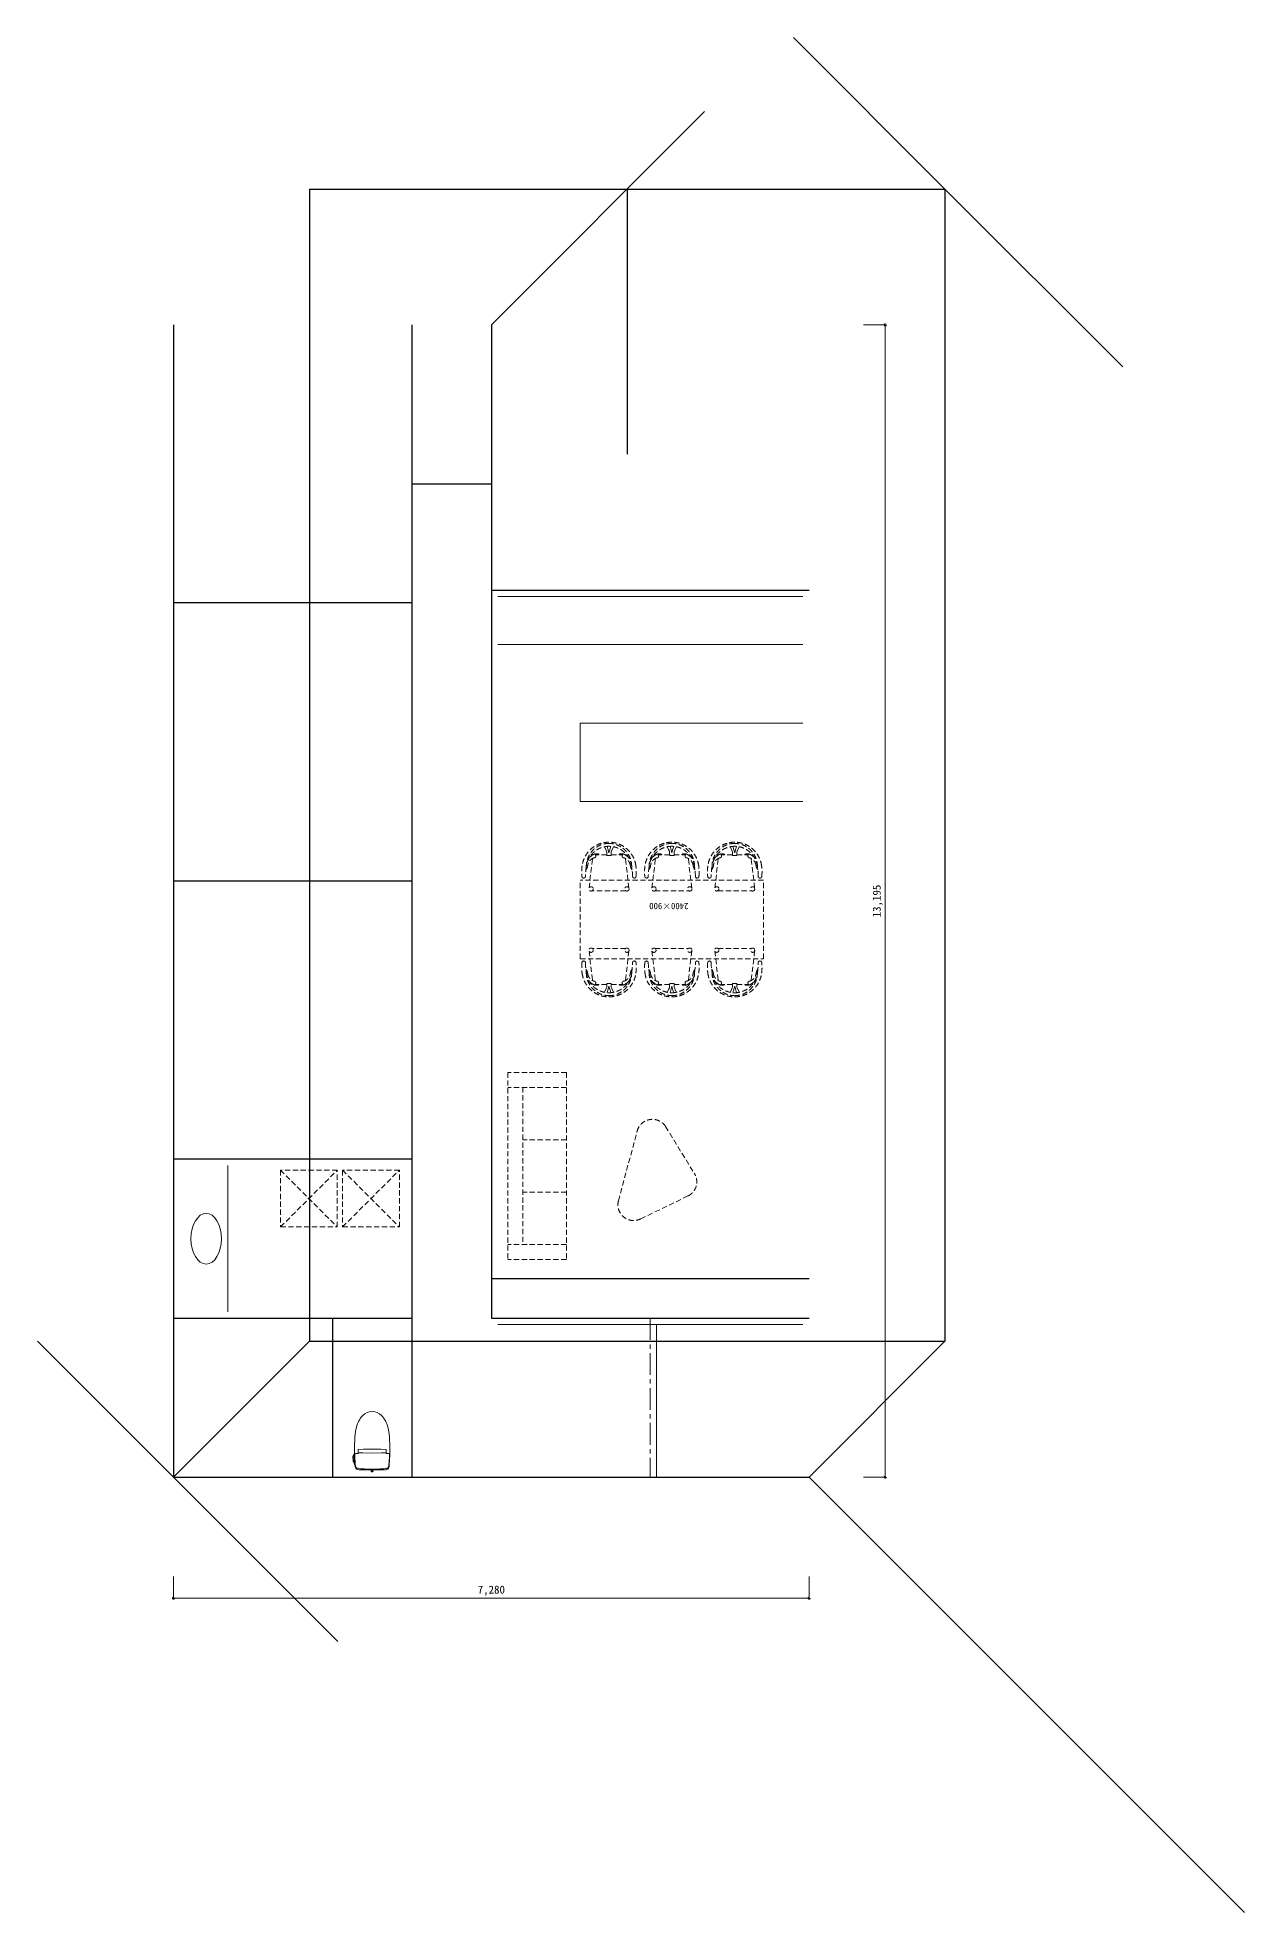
# Model space of a CAD drawing. Units: millimetres at full size, sheet at 1:50. Extents: x -18962 to 31470, y -20980 to 29837.
# Drawn here: x 17646 to 31470, y -13440 to 8032 of the extents above; entities that cross this region are included whole.
import ezdxf
from ezdxf.enums import TextEntityAlignment as Align

# ---------------------------------------------------------------- set-up
doc = ezdxf.new("R2010")
doc.units = ezdxf.units.MM
doc.header["$LTSCALE"] = 50
doc.header["$PDMODE"] = 32
doc.header["$PDSIZE"] = 25
doc.linetypes.add('CHAIN1', pattern=[8, 5, -1, 1, -1])
doc.linetypes.add('DASHED1', pattern=[1.8, 1.2, -0.6])
doc.layers.add('0-0', color=4, linetype='DASHED1', lineweight=9)
doc.styles.add('ＭＳ ゴシック', font='')
doc.styles.get('ＭＳ ゴシック').set_extended_font_data('MS Gothic')

msp = doc.modelspace()

# ---------------------------------------------------------------- linework, layer by layer
at = {"layer": '0-0', "color": 7, "linetype": 'Continuous', "lineweight": 25}
for p, q in [((28039.66, 6296.56), (26304.42, 8031.8)), ((22844.03, 4740.92), (25285.6, 7182.49)), ((20759.66, 6296.56), (28039.66, 6296.56)), ((20759.66, 6296.56), (20759.66, -6898.44)), ((24399.66, 6296.56), (24399.66, 3259.06)), ((28039.66, 6296.56), (28039.66, -6898.44)), ((28039.66, 6296.56), (30077.67, 4258.55)), ((19204.03, 4740.92), (19204.03, -8454.08)), ((21934.03, 4740.92), (21934.03, -8454.08)), ((22844.03, 4740.92), (22844.03, -6634.08)), ((21934.03, 2920.92), (22844.03, 2920.92)), ((21934.03, 1555.92), (19204.03, 1555.92)), ((22844.03, 1703.42), (26484.03, 1703.42)), ((21934.03, -1629.08), (19204.03, -1629.08)), ((21934.03, -4814.08), (19204.03, -4814.08)), ((22844.03, -6179.08), (26484.03, -6179.08)), ((19204.03, -6634.08), (21934.03, -6634.08)), ((21024.03, -6634.08), (21024.03, -8454.08)), ((22844.03, -6634.08), (26484.03, -6634.08)), ((19204.03, -8454.08), (17645.94, -6895.99)), ((19204.03, -8454.08), (20759.66, -6898.44)), ((20759.66, -6898.44), (28039.66, -6898.44)), ((26484.03, -8454.08), (28039.66, -6898.44)), ((19204.03, -8454.08), (26484.03, -8454.08)), ((19204.03, -8454.08), (21087.1, -10337.15)), ((26484.03, -8454.08), (31470.4, -13440.45))]:
    msp.add_line(p, q, dxfattribs=at)
at = {"layer": '0-0', "color": 6, "linetype": 'Continuous'}
for p, q in [((27356.24, 4740.92), (27106.24, 4740.92)), ((27356.24, -8454.08), (27356.24, 4740.92)), ((21275.03, -8142.96), (21276.87, -8142.96)), ((21275.03, -8158.96), (21277.21, -8158.96)), ((21276.55, -8110.03), (21276.67, -8090.49)), ((21276.74, -8134.44), (21276.55, -8110.03)), ((21277.22, -8159.19), (21276.74, -8134.44)), ((21277.28, -8182.97), (21277, -8158.96)), ((21318.53, -8138.19), (21318.53, -8181.57)), ((21320.17, -8136.49), (21380.01, -8134.94)), ((21578.05, -8134.94), (21637.88, -8136.49)), ((21639.53, -8181.57), (21639.53, -8138.19)), ((21680.84, -8159.19), (21680.62, -8167.1)), ((21681.32, -8134.44), (21680.84, -8159.19)), ((21683.03, -8152.96), (21680.98, -8152.96)), ((21681.5, -8110.03), (21681.32, -8134.44)), ((21681.38, -8090.49), (21681.5, -8110.03)), ((21683.03, -8152.96), (21683.03, -8168.96)), ((21258.19, -8223.82), (21260.22, -8265.36)), ((21269.07, -8208.71), (21260.78, -8208.71)), ((21272.56, -8280.21), (21264.2, -8280.21)), ((21269.72, -8202.46), (21269.69, -8201.37)), ((21269.74, -8202.48), (21269.72, -8202.46)), ((21269.89, -8208.28), (21269.78, -8204.64)), ((21270.39, -8214.41), (21270.77, -8223.68)), ((21274.78, -8299.94), (21273.4, -8280.74)), ((21275.05, -8303.45), (21274.89, -8301.47)), ((21316.56, -8183.57), (21282.19, -8184.17)), ((21283.03, -8321.96), (21284.8, -8321.96)), ((21283.03, -8337.96), (21286.41, -8337.96)), ((21286.19, -8307), (21284.33, -8282.31)), ((21285.16, -8324.32), (21285, -8322.67)), ((21287.27, -8319.88), (21286.19, -8307)), ((21286.38, -8337.21), (21286.43, -8337.77)), ((21370.42, -8178.18), (21320.18, -8177.48)), ((21325.64, -8371.46), (21479.03, -8371.46)), ((21479.03, -8178.9), (21370.42, -8178.18)), ((21587.63, -8178.18), (21479.03, -8178.9)), ((21479.03, -8371.46), (21632.41, -8371.46)), ((21637.87, -8177.48), (21587.63, -8178.18)), ((21675.86, -8184.17), (21641.49, -8183.57)), ((21671.86, -8307), (21670.78, -8319.88)), ((21671.62, -8337.77), (21671.67, -8337.21)), ((21671.64, -8337.96), (21674.53, -8337.96)), ((21673.73, -8282.31), (21671.86, -8307)), ((21673.06, -8322.67), (21672.89, -8324.32)), ((21674.53, -8321.96), (21673.25, -8321.96)), ((21677.46, -8267.7), (21677.27, -8270.73)), ((21679.6, -8224.36), (21679.49, -8227.11)), ((21683.03, -8168.96), (21680.74, -8168.96)), ((27356.24, -8454.08), (27106.24, -8454.08)), ((19204.03, -9841.24), (19204.03, -9591.24)), ((26484.03, -9841.24), (26484.03, -9591.24)), ((19204.03, -9841.24), (26484.03, -9841.24))]:
    msp.add_line(p, q, dxfattribs=at)
at = {"layer": '0-0', "color": 3, "linetype": 'Continuous'}
for p, q in [((22916.53, 1630.92), (26411.53, 1630.92)), ((22916.53, 1080.92), (26411.53, 1080.92)), ((23861.53, -719.08), (26411.53, -719.08)), ((19826.53, -6561.58), (19826.53, -4886.58)), ((22916.53, -6706.58), (26411.53, -6706.58)), ((24736.53, -6706.58), (24736.53, -8454.08))]:
    msp.add_line(p, q, dxfattribs=at)
at = {"layer": '0-0'}
for p, q in [((24141.6, -1239.93), (24154.52, -1266.84)), ((24154.52, -1266.84), (24163, -1286.89)), ((24163, -1286.89), (24165.53, -1296.05)), ((24182.67, -1271.06), (24170.5, -1233.08)), ((24191.53, -1305.21), (24182.67, -1271.06)), ((24191.53, -1305.21), (24200.38, -1271.06)), ((24200.38, -1271.06), (24212.56, -1233.08)), ((24220.06, -1286.89), (24217.52, -1296.05)), ((24228.53, -1266.84), (24220.06, -1286.89)), ((24241.45, -1239.93), (24228.53, -1266.84)), ((24861.6, -1239.93), (24874.52, -1266.84)), ((24874.52, -1266.84), (24883, -1286.89)), ((24883, -1286.89), (24885.54, -1296.05)), ((24902.68, -1271.06), (24890.5, -1233.08)), ((24911.53, -1305.21), (24902.68, -1271.06)), ((24911.53, -1305.21), (24920.38, -1271.06)), ((24920.38, -1271.06), (24932.56, -1233.08)), ((24940.06, -1286.89), (24937.52, -1296.05)), ((24948.53, -1266.84), (24940.06, -1286.89)), ((24961.45, -1239.93), (24948.53, -1266.84)), ((25581.6, -1239.93), (25594.52, -1266.84)), ((25594.52, -1266.84), (25603, -1286.89)), ((25603, -1286.89), (25605.53, -1296.05)), ((25622.67, -1271.06), (25610.5, -1233.08)), ((25631.53, -1305.21), (25622.67, -1271.06)), ((25631.53, -1305.21), (25640.38, -1271.06)), ((25640.38, -1271.06), (25652.56, -1233.08)), ((25660.06, -1286.89), (25657.52, -1296.05)), ((25668.53, -1266.84), (25660.06, -1286.89)), ((25681.45, -1239.93), (25668.53, -1266.84)), ((23963.39, -1707.43), (24003, -1372.54)), ((24166.71, -1326.82), (24032.74, -1326.82)), ((24036.43, -1317.16), (24065.79, -1317.57)), ((24166.14, -1304.32), (24165.53, -1296.05)), ((24166.73, -1337.65), (24166.14, -1304.32)), ((24216.57, -1337.65), (24166.73, -1337.65)), ((24216.33, -1337.65), (24216.91, -1304.32)), ((24216.34, -1326.82), (24350.32, -1326.82)), ((24216.91, -1304.32), (24217.52, -1296.05)), ((24346.62, -1317.16), (24317.26, -1317.57)), ((24419.66, -1707.43), (24380.05, -1372.54)), ((24683.4, -1707.43), (24723, -1372.54)), ((24886.71, -1326.82), (24752.74, -1326.82)), ((24756.44, -1317.16), (24785.8, -1317.57)), ((24886.15, -1304.32), (24885.54, -1296.05)), ((24886.73, -1337.65), (24886.15, -1304.32)), ((24886.48, -1337.65), (24936.33, -1337.65)), ((24936.33, -1337.65), (24936.91, -1304.32)), ((24936.34, -1326.82), (25070.32, -1326.82)), ((24936.91, -1304.32), (24937.52, -1296.05)), ((25066.62, -1317.16), (25037.26, -1317.57)), ((25139.66, -1707.43), (25100.06, -1372.54)), ((25403.39, -1707.43), (25443, -1372.54)), ((25606.71, -1326.82), (25472.74, -1326.82)), ((25476.43, -1317.16), (25505.79, -1317.57)), ((25606.14, -1304.32), (25605.53, -1296.05)), ((25606.73, -1337.65), (25606.14, -1304.32)), ((25606.48, -1337.65), (25656.33, -1337.65)), ((25656.33, -1337.65), (25656.91, -1304.32)), ((25656.34, -1326.82), (25790.32, -1326.82)), ((25656.91, -1304.32), (25657.52, -1296.05)), ((25786.62, -1317.16), (25757.26, -1317.57)), ((25859.66, -1707.43), (25820.05, -1372.54)), ((23861.53, -2519.08), (23861.53, -1619.08)), ((25961.53, -1619.08), (23861.53, -1619.08)), ((25961.53, -2519.08), (25961.53, -1619.08)), ((24383.55, -1739.08), (23999.5, -1739.08)), ((24719.5, -1739.08), (25103.56, -1739.08)), ((25439.5, -1739.08), (25823.55, -1739.08)), ((23861.53, -2519.08), (25961.53, -2519.08)), ((23963.39, -2430.72), (24003, -2765.62)), ((24383.55, -2399.08), (23999.5, -2399.08)), ((24419.66, -2430.72), (24380.05, -2765.62)), ((24683.4, -2430.72), (24723, -2765.62)), ((24719.5, -2399.08), (25103.56, -2399.08)), ((25139.66, -2430.72), (25100.06, -2765.62)), ((25403.39, -2430.72), (25443, -2765.62)), ((25439.5, -2399.08), (25823.55, -2399.08)), ((25859.66, -2430.72), (25820.05, -2765.62)), ((24166.71, -2811.34), (24032.74, -2811.34)), ((24036.43, -2821), (24065.79, -2820.58)), ((24141.6, -2898.22), (24154.52, -2871.31)), ((24154.52, -2871.31), (24163, -2851.26)), ((24163, -2851.26), (24165.53, -2842.1)), ((24166.14, -2833.83), (24165.53, -2842.1)), ((24166.73, -2800.5), (24166.14, -2833.83)), ((24216.57, -2800.5), (24166.73, -2800.5)), ((24182.67, -2867.09), (24170.5, -2905.07)), ((24191.53, -2832.94), (24182.67, -2867.09)), ((24191.53, -2832.94), (24200.38, -2867.09)), ((24200.38, -2867.09), (24212.56, -2905.07)), ((24216.33, -2800.5), (24216.91, -2833.83)), ((24216.34, -2811.34), (24350.32, -2811.34)), ((24216.91, -2833.83), (24217.52, -2842.1)), ((24220.06, -2851.26), (24217.52, -2842.1)), ((24228.53, -2871.31), (24220.06, -2851.26)), ((24241.45, -2898.22), (24228.53, -2871.31)), ((24346.62, -2821), (24317.26, -2820.58)), ((24886.71, -2811.34), (24752.74, -2811.34)), ((24756.44, -2821), (24785.8, -2820.58)), ((24861.6, -2898.22), (24874.52, -2871.31)), ((24874.52, -2871.31), (24883, -2851.26)), ((24883, -2851.26), (24885.54, -2842.1)), ((24886.15, -2833.83), (24885.54, -2842.1)), ((24886.73, -2800.5), (24886.15, -2833.83)), ((24886.48, -2800.5), (24936.33, -2800.5)), ((24902.68, -2867.09), (24890.5, -2905.07)), ((24911.53, -2832.94), (24902.68, -2867.09)), ((24911.53, -2832.94), (24920.38, -2867.09)), ((24920.38, -2867.09), (24932.56, -2905.07)), ((24936.33, -2800.5), (24936.91, -2833.83)), ((24936.34, -2811.34), (25070.32, -2811.34)), ((24936.91, -2833.83), (24937.52, -2842.1)), ((24940.06, -2851.26), (24937.52, -2842.1)), ((24948.53, -2871.31), (24940.06, -2851.26)), ((24961.45, -2898.22), (24948.53, -2871.31)), ((25066.62, -2821), (25037.26, -2820.58)), ((25606.71, -2811.34), (25472.74, -2811.34)), ((25476.43, -2821), (25505.79, -2820.58)), ((25581.6, -2898.22), (25594.52, -2871.31)), ((25594.52, -2871.31), (25603, -2851.26)), ((25603, -2851.26), (25605.53, -2842.1)), ((25606.14, -2833.83), (25605.53, -2842.1)), ((25606.73, -2800.5), (25606.14, -2833.83)), ((25606.48, -2800.5), (25656.33, -2800.5)), ((25622.67, -2867.09), (25610.5, -2905.07)), ((25631.53, -2832.94), (25622.67, -2867.09)), ((25631.53, -2832.94), (25640.38, -2867.09)), ((25640.38, -2867.09), (25652.56, -2905.07)), ((25656.33, -2800.5), (25656.91, -2833.83)), ((25656.34, -2811.34), (25790.32, -2811.34)), ((25656.91, -2833.83), (25657.52, -2842.1)), ((25660.06, -2851.26), (25657.52, -2842.1)), ((25668.53, -2871.31), (25660.06, -2851.26)), ((25681.45, -2898.22), (25668.53, -2871.31)), ((25786.62, -2821), (25757.26, -2820.58)), ((23031.98, -3820.74), (23031.98, -5962.74)), ((23702.98, -3820.74), (23031.98, -3820.74)), ((23702.98, -3991.74), (23031.98, -3991.74)), ((23202.98, -3991.74), (23202.98, -5791.74)), ((24300.31, -5289.61), (24514.45, -4490.46)), ((24839.49, -4439.34), (25168.35, -4975.39)), ((23702.98, -4591.74), (23202.98, -4591.74)), ((20429.75, -5589.89), (21079.75, -4939.89)), ((20429.75, -4939.89), (21079.75, -5589.89)), ((21140.35, -5589.89), (21790.35, -4939.89)), ((21140.35, -4939.89), (21790.35, -5589.89)), ((23702.98, -5191.74), (23202.98, -5191.74)), ((24556.25, -5496.4), (25099.25, -5233.29)), ((23702.98, -5791.74), (23031.98, -5791.74))]:
    msp.add_line(p, q, dxfattribs=at)
at = {"layer": '0-0', "linetype": 'CHAIN1'}
msp.add_line((24664.03, -6634.08), (24664.03, -8454.08), dxfattribs=at)
at = {"layer": '0-0', "color": 3, "linetype": 'Continuous'}
msp.add_lwpolyline([(23861.53, -719.08), (23861.53, 180.92), (26411.53, 180.92)], dxfattribs=at)
at = {"layer": '0-0'}
msp.add_lwpolyline([(23702.98, -3820.74), (23702.98, -5962.74), (23031.98, -5962.74)], dxfattribs=at)
for points in [[(21079.75, -5589.89), (21079.75, -4939.89), (20429.75, -4939.89), (20429.75, -5589.89)], [(21790.35, -5589.89), (21790.35, -4939.89), (21140.35, -4939.89), (21140.35, -5589.89)]]:
    msp.add_lwpolyline(points, close=True, dxfattribs=at)
at = {"layer": '0-0', "color": 6, "linetype": 'Continuous'}
for points in [[(21286.38, -8337.21), (21286.25, -8335.92), (21285.96, -8332.53)], [(21672.09, -8332.53), (21671.8, -8335.92), (21671.67, -8337.21)]]:
    msp.add_lwpolyline(points, dxfattribs=at)
at = {"layer": '0-0'}
for centre in [(23986.05, -1718), (24397, -1718), (24706.05, -1718), (25117, -1718), (25426.05, -1718), (25837, -1718), (23986.05, -2420.15), (24397, -2420.15), (24706.05, -2420.15), (25117, -2420.15), (25426.05, -2420.15), (25837, -2420.15)]:
    msp.add_circle(centre, 25, dxfattribs=at)
at = {"layer": '0-0', "color": 6, "linetype": 'Continuous'}
msp.add_circle((21479.03, -8381.58), 2, dxfattribs=at)
at = {"layer": '0-0'}
for centre, radius, start, end in [((24191.53, -1493.2), 310, 90, 172.9598), ((24194.27, -1459.59), 262.58, 90.59777, 180.57094), ((24191.53, -1492.52), 262, 90, 172.64014), ((24191.53, -1493.2), 310, 7.0402, 90), ((24188.79, -1459.59), 262.58, 359.42906, 89.40223), ((24191.53, -1492.52), 262, 7.35986, 90), ((24911.53, -1493.2), 310, 90, 172.9598), ((24914.27, -1459.59), 262.58, 90.59777, 180.57094), ((24911.53, -1492.52), 262, 90, 172.64014), ((24911.53, -1493.2), 310, 7.0402, 90), ((24908.79, -1459.59), 262.58, 359.42906, 89.40223), ((24911.53, -1492.52), 262, 7.35986, 90), ((25631.53, -1493.2), 310, 90, 172.9598), ((25634.27, -1459.59), 262.58, 90.59777, 180.57094), ((25631.53, -1492.52), 262, 90, 172.64014), ((25631.53, -1493.2), 310, 7.0402, 90), ((25628.79, -1459.59), 262.58, 359.42906, 89.40223), ((25631.53, -1492.52), 262, 7.35986, 90), ((24328.82, -1522.38), 450, 171.41427, 186.61346), ((24621.8, -1579.56), 700, 170.35126, 179.56594), ((23853.15, -1439.64), 95, 320.07835, 354.33562), ((24051.75, -1463), 105, 107.24832, 172.34607), ((24169.55, -1592.17), 310, 120.2065, 130.79542), ((24039.42, -1367.07), 50, 93.42574, 118.9416), ((24020.62, -1342.72), 20, 269.99997, 52.69757), ((24063.51, -1331.38), 14, 19.03224, 79.03224), ((24319.54, -1331.38), 14, 100.96776, 160.96776), ((24362.44, -1342.72), 20, 127.30243, 270.00003), ((24343.63, -1367.07), 50, 61.0584, 86.57426), ((24331.3, -1463), 105, 7.65393, 72.75168), ((24213.51, -1592.17), 310, 49.20458, 59.7935), ((24529.9, -1439.64), 95, 185.66438, 219.92165), ((23761.26, -1579.56), 700, 0.43406, 9.64874), ((24054.23, -1522.38), 450, 353.38654, 8.58573), ((25048.82, -1522.38), 450, 171.41427, 186.61346), ((25341.8, -1579.56), 700, 170.35126, 179.56594), ((24573.15, -1439.64), 95, 320.07835, 354.33562), ((24771.75, -1463), 105, 107.24832, 172.34607), ((24889.55, -1592.17), 310, 120.2065, 130.79542), ((24759.42, -1367.07), 50, 93.42574, 118.9416), ((24740.62, -1342.72), 20, 269.99997, 52.69757), ((24783.51, -1331.38), 14, 19.03224, 79.03224), ((25039.54, -1331.38), 14, 100.96776, 160.96776), ((25082.44, -1342.72), 20, 127.30243, 270.00003), ((25063.64, -1367.07), 50, 61.0584, 86.57426), ((25051.31, -1463), 105, 7.65393, 72.75168), ((24933.51, -1592.17), 310, 49.20458, 59.7935), ((25249.91, -1439.64), 95, 185.66438, 219.92165), ((24481.26, -1579.56), 700, 0.43406, 9.64874), ((24774.23, -1522.38), 450, 353.38654, 8.58573), ((25768.82, -1522.38), 450, 171.41427, 186.61346), ((26061.8, -1579.56), 700, 170.35126, 179.56594), ((25293.15, -1439.64), 95, 320.07835, 354.33562), ((25491.75, -1463), 105, 107.24832, 172.34607), ((25609.55, -1592.17), 310, 120.2065, 130.79542), ((25479.42, -1367.07), 50, 93.42574, 118.9416), ((25460.62, -1342.72), 20, 269.99997, 52.69757), ((25503.51, -1331.38), 14, 19.03224, 79.03224), ((25759.54, -1331.38), 14, 100.96776, 160.96776), ((25802.44, -1342.72), 20, 127.30243, 270.00003), ((25783.63, -1367.07), 50, 61.0584, 86.57426), ((25771.3, -1463), 105, 7.65393, 72.75168), ((25653.51, -1592.17), 310, 49.20458, 59.7935), ((25969.9, -1439.64), 95, 185.66438, 219.92165), ((25201.26, -1579.56), 700, 0.43406, 9.64874), ((25494.23, -1522.38), 450, 353.38654, 8.58573), ((23901.82, -1574.24), 20, 179.92608, 359.95367), ((24481.24, -1574.24), 20, 180.04633, 0.07392), ((24621.82, -1574.24), 20, 179.92608, 359.95367), ((25201.24, -1574.24), 20, 180.04633, 0.07392), ((25341.82, -1574.24), 20, 179.92608, 359.95367), ((25921.24, -1574.24), 20, 180.04633, 0.07392), ((24328.82, -2615.77), 450, 173.38654, 188.58573), ((23901.82, -2563.92), 20, 0.04633, 180.07392), ((24621.8, -2558.6), 700, 180.43406, 189.64874), ((23761.26, -2558.6), 700, 350.35126, 359.56594), ((24481.24, -2563.92), 20, 359.92608, 179.95367), ((24054.23, -2615.77), 450, 351.41427, 6.61346), ((25048.82, -2615.77), 450, 173.38654, 188.58573), ((24621.82, -2563.92), 20, 0.04633, 180.07392), ((25341.8, -2558.6), 700, 180.43406, 189.64874), ((24481.26, -2558.6), 700, 350.35126, 359.56594), ((25201.24, -2563.92), 20, 359.92608, 179.95367), ((24774.23, -2615.77), 450, 351.41427, 6.61346), ((25768.82, -2615.77), 450, 173.38654, 188.58573), ((25341.82, -2563.92), 20, 0.04633, 180.07392), ((26061.8, -2558.6), 700, 180.43406, 189.64874), ((25201.26, -2558.6), 700, 350.35126, 359.56594), ((25921.24, -2563.92), 20, 359.92608, 179.95367), ((25494.23, -2615.77), 450, 351.41427, 6.61346), ((24191.53, -2644.95), 310, 187.0402, 270), ((23853.15, -2698.51), 95, 5.66438, 39.92165), ((24194.27, -2678.56), 262.58, 179.42906, 269.40223), ((24191.53, -2645.63), 262, 187.35986, 270), ((24051.75, -2675.15), 105, 187.65393, 252.75168), ((24169.55, -2545.98), 310, 229.20458, 239.7935), ((24020.62, -2795.43), 20, 307.30243, 90.00003), ((24188.79, -2678.56), 262.58, 270.59777, 0.57094), ((24191.53, -2645.63), 262, 270, 352.64014), ((24191.53, -2644.95), 310, 270, 352.9598), ((24362.44, -2795.43), 20, 89.99997, 232.69757), ((24331.3, -2675.15), 105, 287.24832, 352.34607), ((24213.51, -2545.98), 310, 300.2065, 310.79542), ((24529.9, -2698.51), 95, 140.07835, 174.33562), ((24911.53, -2644.95), 310, 187.0402, 270), ((24573.15, -2698.51), 95, 5.66438, 39.92165), ((24914.27, -2678.56), 262.58, 179.42906, 269.40223), ((24911.53, -2645.63), 262, 187.35986, 270), ((24771.75, -2675.15), 105, 187.65393, 252.75168), ((24889.55, -2545.98), 310, 229.20458, 239.7935), ((24740.62, -2795.43), 20, 307.30243, 90.00003), ((24908.79, -2678.56), 262.58, 270.59777, 0.57094), ((24911.53, -2645.63), 262, 270, 352.64014), ((24911.53, -2644.95), 310, 270, 352.9598), ((25082.44, -2795.43), 20, 89.99997, 232.69757), ((25051.31, -2675.15), 105, 287.24832, 352.34607), ((24933.51, -2545.98), 310, 300.2065, 310.79542), ((25249.91, -2698.51), 95, 140.07835, 174.33562), ((25631.53, -2644.95), 310, 187.0402, 270), ((25293.15, -2698.51), 95, 5.66438, 39.92165), ((25634.27, -2678.56), 262.58, 179.42906, 269.40223), ((25631.53, -2645.63), 262, 187.35986, 270), ((25491.75, -2675.15), 105, 187.65393, 252.75168), ((25609.55, -2545.98), 310, 229.20458, 239.7935), ((25460.62, -2795.43), 20, 307.30243, 90.00003), ((25628.79, -2678.56), 262.58, 270.59777, 0.57094), ((25631.53, -2645.63), 262, 270, 352.64014), ((25631.53, -2644.95), 310, 270, 352.9598), ((25802.44, -2795.43), 20, 89.99997, 232.69757), ((25771.3, -2675.15), 105, 287.24832, 352.34607), ((25653.51, -2545.98), 310, 300.2065, 310.79542), ((25969.9, -2698.51), 95, 140.07835, 174.33562), ((24039.42, -2771.08), 50, 241.0584, 266.57426), ((24063.51, -2806.77), 14, 280.96776, 340.96776), ((24319.54, -2806.77), 14, 199.03224, 259.03224), ((24343.63, -2771.08), 50, 273.42574, 298.9416), ((24759.42, -2771.08), 50, 241.0584, 266.57426), ((24783.51, -2806.77), 14, 280.96776, 340.96776), ((25039.54, -2806.77), 14, 199.03224, 259.03224), ((25063.64, -2771.08), 50, 273.42574, 298.9416), ((25479.42, -2771.08), 50, 241.0584, 266.57426), ((25503.51, -2806.77), 14, 280.96776, 340.96776), ((25759.54, -2806.77), 14, 199.03224, 259.03224), ((25783.63, -2771.08), 50, 273.42574, 298.9416), ((24688.31, -4537.04), 180, 32.87344, 165), ((25017.17, -5073.09), 180, 297.12656, 32.87344), ((24474.18, -5336.2), 180, 165, 297.12656)]:
    msp.add_arc(centre, radius, start, end, dxfattribs=at)
at = {"layer": '0-0', "color": 6, "linetype": 'Continuous'}
for centre, radius, start, end in [((21479.17, -7853.51), 150.05, 90.0549, 134.89546), ((21478.88, -7853.51), 150.05, 45.10454, 89.9451), ((22081.61, -8054.48), 801.91, 167.67638, 175.415), ((21569.34, -7944.15), 277.9, 134.87401, 167.35631), ((21388.72, -7944.15), 277.9, 12.64369, 45.12599), ((20876.44, -8054.48), 801.91, 4.585, 12.32362), ((21286.58, -8150.96), 14.05, 145.29195, 214.70805), ((23101.02, -8142.26), 1825.08, 175.22613, 178.37446), ((21320.23, -8138.19), 1.7, 91.83905, 180.04023), ((21479.03, -13133.99), 5000.03, 90, 91.13475), ((21479.03, -13133.99), 5000.03, 88.86525, 90), ((21637.83, -8138.19), 1.7, 359.95977, 88.16095), ((19857.04, -8142.26), 1825.08, 1.62554, 4.77387), ((21671.48, -8160.96), 14.05, 325.29195, 34.70805), ((21303.13, -8221.62), 45, 164.29823, 182.80245), ((21260.78, -8209.71), 1, 90, 164.29823), ((21305.17, -8263.16), 45, 182.80245, 201.40254), ((21264.2, -8279.21), 1, 201.40254, 270), ((21269.09, -8207.79), 0.92, 268.76436, 314.88769), ((21286.97, -8201.03), 17.28, 134.52239, 181.14331), ((21391.18, -8200.92), 121.46, 180.73889, 181.75691), ((21269.75, -8203), 0.006, 16.22304, 174.34148), ((21269.13, -8207.75), 0.926, 311.36916, 349.57222), ((21274.57, -8208.55), 4.57, 170.9692, 172.01342), ((21270.56, -8207.89), 0.506, 159.35678, 173.63441), ((21269.78, -8207.88), 0.349, 359.07849, 28.62512), ((21256.92, -8208.99), 13.25, 2.88261, 4.79742), ((21129.74, -8216.83), 140.67, 0.98334, 3.46332), ((23273.36, -8147.47), 2004.04, 182.1794, 183.33095), ((21272.54, -8281.13), 0.917, 45.7968, 88.67375), ((20517.28, -8310.25), 756.85, 2.36133, 3.5104), ((21272.63, -8281.17), 0.887, 13.42325, 51.47644), ((21215.18, -8281.4), 58.36, 0.37253, 2.2954), ((21275.11, -8280.72), 1.64, 188.38829, 192.45396), ((21273.56, -8281.07), 0.048, 184.49604, 227.40471), ((21273.21, -8281.03), 0.322, 346.90926, 2.08873), ((21288.35, -8299.18), 13.59, 183.21226, 189.4005), ((21269.16, -8182.92), 8.12, 314.4741, 359.64746), ((21273.58, -8300.55), 1.6, 325.28252, 328.15821), ((21291.85, -8302.08), 16.86, 184.63319, 202.5315), ((21292.35, -8301.93), 17.38, 202.37378, 225.57953), ((21282.3, -8186.67), 2.49, 91.07491, 181.22404), ((23438.34, -8132.59), 2159.21, 181.43651, 182.87075), ((21221.03, -8383.21), 90.79, 47.55869, 49.33315), ((21294.58, -8329.96), 14.05, 145.29195, 214.70805), ((23431.79, -8132.9), 2152.65, 182.8711, 183.97985), ((21276.39, -8321.89), 8.18, 21.44503, 43.90959), ((21275.73, -8322.09), 8.88, 0.84061, 21.13073), ((21284.75, -8322.04), 0.088, 18.67686, 54.52148), ((21283.75, -8322.44), 1.17, 15.35414, 21.7495), ((21280.62, -8323.36), 4.43, 8.89606, 16.05935), ((21019.12, -8354.48), 267.74, 4.70249, 6.46806), ((21325.63, -8331.48), 39.99, 189.33654, 270.01938), ((21286.42, -8337.94), 0.021, 257.06657, 3.79452), ((21285.45, -8337.88), 0.991, 356.22287, 6.25553), ((21329.29, -8316.15), 42.19, 185.07679, 204.83751), ((21328.47, -8316.7), 41.21, 204.62459, 236.41722), ((21326.91, -8318.99), 38.43, 236.46083, 265.6692), ((21316.53, -8181.57), 2, 270.99997, 359.99999), ((21320.48, -8175.63), 1.96, 179.68923, 227.95313), ((21320.22, -8175.89), 1.58, 228.8529, 268.74277), ((21475.96, -6313.83), 2049.12, 265.74739, 268.27772), ((21478.96, -6226.43), 2136.58, 268.26767, 270.00176), ((21479.09, -6226.43), 2136.58, 269.99824, 271.73233), ((21482.09, -6313.83), 2049.12, 271.72228, 274.25261), ((21632.43, -8331.48), 39.99, 269.98062, 350.66346), ((21631.14, -8318.99), 38.43, 274.3308, 303.53917), ((21637.84, -8175.89), 1.58, 271.25723, 311.1471), ((21637.57, -8175.63), 1.96, 312.04687, 0.31077), ((21641.53, -8181.57), 2, 180.00001, 269.00003), ((21629.58, -8316.7), 41.21, 303.58278, 335.37541), ((21628.76, -8316.15), 42.19, 335.16249, 354.92321), ((21672.6, -8337.88), 0.991, 173.74447, 183.77713), ((21671.64, -8337.94), 0.021, 176.20548, 282.93343), ((21938.93, -8354.48), 267.74, 173.53194, 175.29751), ((21677.43, -8323.36), 4.43, 163.94065, 171.10394), ((21674.3, -8322.44), 1.17, 158.2505, 164.64586), ((21673.3, -8322.04), 0.088, 125.47852, 161.32314), ((19681.09, -8147.28), 2000, 354.98921, 356.46095), ((19526.27, -8132.9), 2152.65, 356.02015, 357.1289), ((21662.98, -8329.96), 14.05, 325.29195, 34.70805), ((21675.75, -8186.67), 2.49, 358.77596, 88.92509), ((19519.72, -8132.59), 2159.21, 357.12925, 358.56349), ((19681.09, -8147.28), 2000, 356.54811, 357.71222), ((19681.09, -8147.28), 2000, 357.79123, 359.37871), ((21663.03, -8169.44), 17.75, 4.2672, 7.57207), ((21674.46, -8167.85), 6.27, 350.97262, 357.52251), ((21680.76, -8168.86), 0.108, 166.8185, 257.16534), ((21680.74, -8168.85), 0.118, 267.61326, 270.05573)]:
    msp.add_arc(centre, radius, start, end, dxfattribs=at)
at = {"layer": '0-0', "color": 3, "linetype": 'Continuous'}
msp.add_ellipse((19578.18, -5724.08), major_axis=(0, 290.33), ratio=0.6, dxfattribs=at)
at = {"layer": '0-0', "color": 6}
for p in [(27356.24, 4740.92), (21479.03, -8381.58), (27356.24, -8454.08), (19204.03, -9841.24), (26484.03, -9841.24)]:
    msp.add_point(p, dxfattribs=at)

# ---------------------------------------------------------------- texts
at = {"layer": '0-0', "style": 'ＭＳ ゴシック'}
for s, height, rotation, p in [('13,195', 91.64, 90, (27331.24, -2044.08)), ('2400×900', 73.31, 180, (25101.32, -1857.09))]:
    msp.add_text(s, height=height, rotation=rotation, dxfattribs=at).set_placement(p, align=Align.BOTTOM_LEFT)
msp.add_text('7,280', height=91.64, dxfattribs=at).set_placement((22687.78, -9816.24), align=Align.BOTTOM_LEFT)

doc.saveas('drawing.dxf')
